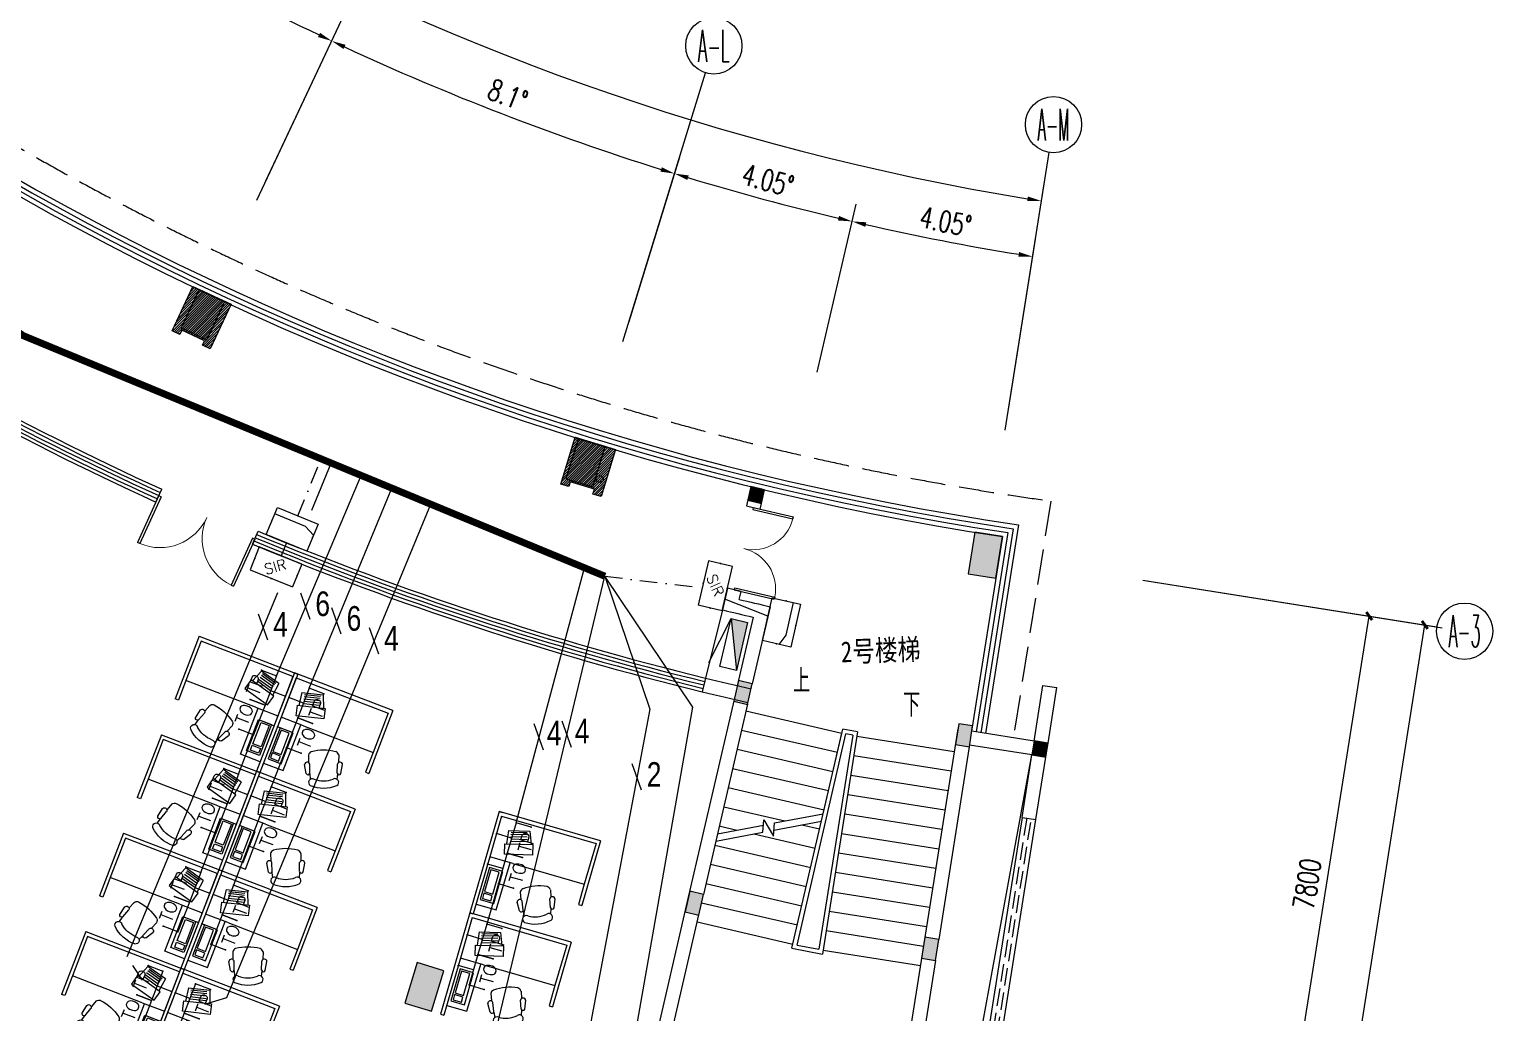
# Model space of a CAD drawing. Extents: x 13680 to 1640314, y -473492 to 65390.
# Drawn here: x 1381454 to 1402263, y -433692 to -419708 of the extents above; entities that cross this region are included whole.
import ezdxf
from ezdxf.enums import TextEntityAlignment as Align

# ---------------------------------------------------------------- set-up
doc = ezdxf.new("R2010")
doc.units = 0
doc.header["$LTSCALE"] = 1000
doc.header["$MEASUREMENT"] = 0
doc.linetypes.add('DASH', pattern=[0.35, 0.25, -0.1])
doc.linetypes.add('DASHDOT', pattern=[1, 0.5, -0.25, 0, -0.25])
for name, color, linetype in [('0-桥架', 120, 'Continuous'), ('AXIS', 1, 'Continuous'), ('AXIS_TEXT', 7, 'Continuous'), ('COLUMN', 255, 'Continuous'), ('DIM-照明', 3, 'Continuous'), ('DIM_SYMB', 3, 'Continuous'), ('DOOR_FIRE', 4, 'Continuous'), ('EQUIP-通讯', 6, 'Continuous'), ('HATCH', 8, 'Continuous'), ('LINE', 123, 'Continuous'), ('PUB_HATCH', 8, 'Continuous'), ('PUB_TEXT', 7, 'Continuous'), ('S-提资20140812', 6, 'Continuous'), ('S-消防器材提资', 2, 'Continuous'), ('STAIR', 2, 'Continuous'), ('TEL_TEXT', 7, 'Continuous'), ('VPIPE-雨水', 4, 'DASH'), ('WALL', 255, 'Continuous'), ('WINDOW', 2, 'Continuous'), ('WIRE-照明', 120, 'Continuous'), ('装修家具', 8, 'Continuous')]:
    doc.layers.add(name, color=color, linetype=linetype)
doc.styles.add('_HZTXT', font='txt.shx', dxfattribs={"width": 0.8, "bigfont": 'HZTXT.shx'})
doc.styles.add('_TCH_AXIS', font='COMPLEX', dxfattribs={"bigfont": 'GBCBIG'})
doc.styles.add('_TCH_DIM', font='SIMPLEX', dxfattribs={"bigfont": 'GBCBIG'})
doc.styles.add('_TCH_DIM_T3', font='SIMPLEX', dxfattribs={"width": 0.705882, "bigfont": 'GBCBIG'})
doc.styles.add('_TEL_DIM', font='SIMPLEX', dxfattribs={"width": 0.8, "height": 3.5, "bigfont": 'HZTXT'})
doc.styles.get("Standard").update_dxf_attribs({"font": 'haiwenrs.shx', "bigfont": 'hztxt.shx'})
doc.styles.add('宋体', font='', dxfattribs={"width": 0.8})
doc.styles.get('宋体').set_extended_font_data('SimSun')
doc.dimstyles.new('_TCH_ARCH&&100', dxfattribs={"dimtxt": 297.5, "dimasz": 100, "dimexe": 250, "dimexo": 300, "dimgap": 126.25, "dimtad": 1, "dimdec": 0, "dimzin": 0, "dimdsep": 46, "dimtxsty": '_TCH_DIM_T3', "dimblk": 'ARCHTICK', "dimcen": 0.09, "dimclrt": 7, "dimazin": 2, "dimtfac": 1, "dimtdec": 0, "dimtix": 1, "dimtmove": 2, "dimatfit": 3, "dimfxl": 1, "dimtolj": 1, "dimtzin": 0, "dimarcsym": 0})
doc.dimstyles.new('_TCH_ARROW&&100', dxfattribs={"dimtxt": 297.5, "dimasz": 200, "dimexe": 250, "dimexo": 300, "dimgap": 126.25, "dimtad": 1, "dimdec": 0, "dimzin": 0, "dimdsep": 46, "dimtxsty": '_TCH_DIM_T3', "dimcen": 0.09, "dimclrt": 7, "dimazin": 2, "dimtfac": 1, "dimtdec": 0, "dimtix": 1, "dimtmove": 2, "dimatfit": 3, "dimfxl": 1, "dimtolj": 1, "dimtzin": 0, "dimarcsym": 0})

# ---------------------------------------------------------------- blocks, each defined once
blk = doc.blocks.new('xfx-gz')
at = {"layer": 'S-消防器材提资'}
blk.add_hatch(color=8, dxfattribs=at).paths.add_polyline_path([(0, 240), (0, 0), (700, 0)])
at = {"layer": 'S-消防器材提资', "color": 8}
for p, q in [((678, 408), (0, 240)), ((0, 240), (700, 0))]:
    blk.add_line(p, q, dxfattribs=at)
blk.add_lwpolyline([(700, 0), (700, 240), (0, 240), (0, 0)], close=True, dxfattribs=at)
blk = doc.blocks.new('yg')
at = {"layer": 'VPIPE-雨水', "linetype": 'Continuous'}
blk.add_circle((429470, 259511), 50, dxfattribs=at)
blk = doc.blocks.new('$DorLib2D$00000002')
for p, q in [((-0.5, 0), (-0.5, 0.4875)), ((-0.475, 0.4875), (-0.5, 0.4875)), ((-0.475, 0), (-0.475, 0.4875)), ((0.475, 0), (0.475, 0.4875)), ((0.475, 0.4875), (0.5, 0.4875)), ((0.5, 0), (0.5, 0.4875)), ((-0.5, 0), (-0.475, 0)), ((0.5, 0), (0.475, 0))]:
    blk.add_line(p, q)
at = {"lineweight": 13}
for centre, start, end in [((-0.4875, 0), 0, 88.53072), ((0.4875, 0), 91.46928, 180)]:
    blk.add_arc(centre, 0.4875, start, end, dxfattribs=at)
blk = doc.blocks.new('_ArchTick')
at = {"color": 0, "linetype": 'ByBlock', "const_width": 0.4}
blk.add_lwpolyline([(-0.5, -0.5), (0.5, 0.5)], dxfattribs=at)
blk = doc.blocks.new('*D404')
at = {"layer": 'AXIS', "color": 0, "lineweight": -2, "transparency": 16777216}
for p, q in [((1409515, -444801), (1412922, -445341)), ((1411455, -453005), (1412675, -445301)), ((1408295, -452505), (1411702, -453045))]:
    blk.add_line(p, q, dxfattribs=at)
at = {"layer": 'Defpoints', "color": 0, "transparency": 16777216}
for p in [(1409219, -444754), (1412675, -445301), (1407998, -452458)]:
    blk.add_point(p, dxfattribs=at)
at = {"layer": 'AXIS', "color": 0, "lineweight": -2, "transparency": 16777216, "xscale": 100, "yscale": 100, "zscale": 100}
for p, rotation in [((1412675, -445301), 80.99988415222737), ((1411455, -453005), 260.9998841522274)]:
    blk.add_blockref('_ArchTick', p, dxfattribs=dict(at, rotation=rotation))
at = {"layer": 'AXIS', "color": 7, "transparency": 16777216, "insert": (1411794, -449110), "char_height": 297.5, "attachment_point": 5, "rotation": 80.9999, "style": '_TCH_DIM_T3'}
blk.add_mtext('\\A1;7800', dxfattribs=at)
blk = doc.blocks.new('*D405')
at = {"layer": 'AXIS', "color": 0, "lineweight": -2, "transparency": 16777216}
for p, q in [((1409515, -444801), (1413713, -445466)), ((1411401, -458464), (1413466, -445427)), ((1407450, -457838), (1411648, -458503))]:
    blk.add_line(p, q, dxfattribs=at)
at = {"layer": 'Defpoints', "color": 0, "transparency": 16777216}
for p in [(1409219, -444754), (1413466, -445427), (1407154, -457791)]:
    blk.add_point(p, dxfattribs=at)
at = {"layer": 'AXIS', "color": 0, "lineweight": -2, "transparency": 16777216, "xscale": 100, "yscale": 100, "zscale": 100}
for p, rotation in [((1413466, -445427), 80.99988415222768), ((1411401, -458464), 260.9998841522277)]:
    blk.add_blockref('_ArchTick', p, dxfattribs=dict(at, rotation=rotation))
at = {"layer": 'AXIS', "color": 7, "transparency": 16777216, "insert": (1412162, -451902), "char_height": 297.5, "attachment_point": 5, "rotation": 80.9999, "style": '_TCH_DIM_T3'}
blk.add_mtext('\\A1;13200', dxfattribs=at)
blk = doc.blocks.new('*D424')
at = {"layer": 'AXIS', "color": 0, "lineweight": -2, "transparency": 16777216}
for p, q in [((1356877, -403645), (1353627, -403645)), ((1404792, -459746), (1404283, -462956))]:
    blk.add_line(p, q, dxfattribs=at)
blk.add_arc((1413677, -403645), 59800, 180.19165, 260.80826, dxfattribs=at)
at = {"layer": 'AXIS', "color": 0, "transparency": 16777216}
for points in [[(1353844, -403845), (1353911, -403845), (1353877, -403645)], [(1404130, -462645), (1404120, -462710), (1404322, -462709)]]:
    blk.add_solid(points, dxfattribs=at)
at = {"layer": 'Defpoints', "color": 0, "transparency": 16777216}
for p in [(1357177, -403645), (1413677, -403645), (1360395, -430794), (1404839, -459450)]:
    blk.add_point(p, dxfattribs=at)
at = {"layer": 'AXIS', "color": 7, "transparency": 16777216, "insert": (1368414, -442304), "char_height": 297.5, "attachment_point": 5, "rotation": 310.5, "style": '_TCH_DIM_T3'}
blk.add_mtext('\\A1;81°', dxfattribs=at)
blk = doc.blocks.new('*D434')
at = {"layer": 'AXIS', "color": 0, "lineweight": -2, "transparency": 16777216}
for p, q in [((1392156, -436409), (1393501, -434361)), ((1396987, -439115), (1398030, -436898))]:
    blk.add_line(p, q, dxfattribs=at)
blk.add_arc((1413677, -403645), 37000, 237.0097, 244.4903, dxfattribs=at)
at = {"layer": 'AXIS', "color": 0, "transparency": 16777216}
for points in [[(1393513, -434707), (1393549, -434652), (1393363, -434570)], [(1397757, -437008), (1397728, -437068), (1397923, -437124)]]:
    blk.add_solid(points, dxfattribs=at)
at = {"layer": 'Defpoints', "color": 0, "transparency": 16777216}
for p in [(1413677, -403645), (1394843, -435493), (1391991, -436660), (1396859, -439386)]:
    blk.add_point(p, dxfattribs=at)
at = {"layer": 'AXIS', "color": 7, "transparency": 16777216, "insert": (1395733, -435688), "char_height": 297.5, "attachment_point": 5, "rotation": 330.75, "style": '_TCH_DIM_T3'}
blk.add_mtext('\\A1;8.1°', dxfattribs=at)
blk = doc.blocks.new('*D435')
at = {"layer": 'AXIS', "color": 0, "lineweight": -2, "transparency": 16777216}
for p, q in [((1396987, -439115), (1398030, -436898)), ((1402151, -441112), (1402871, -438771))]:
    blk.add_line(p, q, dxfattribs=at)
blk.add_arc((1413677, -403645), 37000, 245.1097, 252.5903, dxfattribs=at)
at = {"layer": 'AXIS', "color": 0, "transparency": 16777216}
for points in [[(1398091, -437239), (1398119, -437178), (1397923, -437124)], [(1402617, -438919), (1402597, -438982), (1402798, -439010)]]:
    blk.add_solid(points, dxfattribs=at)
at = {"layer": 'Defpoints', "color": 0, "transparency": 16777216}
for p in [(1413677, -403645), (1399518, -437829), (1396859, -439386), (1402063, -441399)]:
    blk.add_point(p, dxfattribs=at)
at = {"layer": 'AXIS', "color": 7, "transparency": 16777216, "insert": (1400427, -437896), "char_height": 297.5, "attachment_point": 5, "rotation": 338.85, "style": '_TCH_DIM_T3'}
blk.add_mtext('\\A1;8.1°', dxfattribs=at)
blk = doc.blocks.new('*D436')
at = {"layer": 'AXIS', "color": 0, "lineweight": -2, "transparency": 16777216}
for p, q in [((1402151, -441112), (1402871, -438771)), ((1404826, -441833), (1405379, -439446))]:
    blk.add_line(p, q, dxfattribs=at)
blk.add_arc((1413677, -403645), 37000, 253.2097, 256.6403, dxfattribs=at)
at = {"layer": 'AXIS', "color": 0, "transparency": 16777216}
for points in [[(1402979, -439100), (1402999, -439036), (1402798, -439010)], [(1405136, -439612), (1405120, -439676), (1405323, -439690)]]:
    blk.add_solid(points, dxfattribs=at)
at = {"layer": 'Defpoints', "color": 0, "transparency": 16777216}
for p in [(1413677, -403645), (1403634, -439256), (1402063, -441399), (1404758, -442125)]:
    blk.add_point(p, dxfattribs=at)
at = {"layer": 'AXIS', "color": 7, "transparency": 16777216, "insert": (1404126, -439106), "char_height": 297.5, "attachment_point": 5, "rotation": 344.925, "style": '_TCH_DIM_T3'}
blk.add_mtext('\\A1;4.05°', dxfattribs=at)
blk = doc.blocks.new('*D437')
at = {"layer": 'AXIS', "color": 0, "lineweight": -2, "transparency": 16777216}
for p, q in [((1404826, -441833), (1405379, -439446)), ((1407545, -442363), (1407928, -439943))]:
    blk.add_line(p, q, dxfattribs=at)
blk.add_arc((1413677, -403645), 37000, 257.2597, 260.6902, dxfattribs=at)
at = {"layer": 'AXIS', "color": 0, "transparency": 16777216}
for points in [[(1405510, -439767), (1405525, -439702), (1405323, -439690)], [(1407697, -440125), (1407686, -440191), (1407889, -440190)]]:
    blk.add_solid(points, dxfattribs=at)
at = {"layer": 'Defpoints', "color": 0, "transparency": 16777216}
for p in [(1413677, -403645), (1406174, -439877), (1404758, -442125), (1407498, -442659)]:
    blk.add_point(p, dxfattribs=at)
at = {"layer": 'AXIS', "color": 7, "transparency": 16777216, "insert": (1406654, -439693), "char_height": 297.5, "attachment_point": 5, "rotation": 348.9749, "style": '_TCH_DIM_T3'}
blk.add_mtext('\\A1;4.05°', dxfattribs=at)
blk = doc.blocks.new('*D438')
at = {"layer": 'AXIS', "color": 0, "lineweight": -2, "transparency": 16777216}
for p, q in [((1374477, -403645), (1377727, -403645)), ((1407545, -442363), (1408053, -439153))]:
    blk.add_line(p, q, dxfattribs=at)
blk.add_arc((1413677, -403645), 36200, 180.3166, 260.6833, dxfattribs=at)
at = {"layer": 'AXIS', "color": 0, "transparency": 16777216}
for points in [[(1377445, -403845), (1377511, -403845), (1377477, -403645)], [(1407822, -439335), (1407812, -439401), (1408014, -439400)]]:
    blk.add_solid(points, dxfattribs=at)
at = {"layer": 'Defpoints', "color": 0, "transparency": 16777216}
for p in [(1374177, -403645), (1413677, -403645), (1381423, -420080), (1407498, -442659)]:
    blk.add_point(p, dxfattribs=at)
at = {"layer": 'AXIS', "color": 7, "transparency": 16777216, "insert": (1386360, -426977), "char_height": 297.5, "attachment_point": 5, "rotation": 310.5, "style": '_TCH_DIM_T3'}
blk.add_mtext('\\A1;81°', dxfattribs=at)
blk = doc.blocks.new('A$C58E3357E')
at = {"layer": 'WALL'}
h = blk.add_hatch(dxfattribs=at)
h.set_pattern_fill('ANSI31', color=8, scale=15)
h.set_pattern_definition([(45, (0, 0), (-16.83798, 16.83798), [])])
h.paths.add_polyline_path([(-33851, 35032), (-33935, 35626), (-34628, 35527), (-34611, 35409), (-34542, 35419), (-34491, 35062), (-34560, 35052), (-34544, 34933)])
h.paths.add_polyline_path([(-22302, 12080), (-22723, 12508), (-23222, 12016), (-23138, 11931), (-23088, 11980), (-22836, 11724), (-22886, 11674), (-22801, 11589)])
h.paths.add_polyline_path([(-26096, 16456), (-26452, 16939), (-27015, 16523), (-26944, 16426), (-26888, 16468), (-26674, 16179), (-26730, 16137), (-26659, 16040)])
h.paths.add_polyline_path([(-16012, 6927), (-15511, 6598), (-15895, 6013), (-15995, 6079), (-15957, 6137), (-16258, 6335), (-16296, 6276), (-16396, 6342)])
h.paths.add_polyline_path([(-5588, 1946), (-5014, 1770), (-5220, 1101), (-5335, 1136), (-5314, 1203), (-5658, 1309), (-5679, 1242), (-5793, 1277)])
h.paths.add_polyline_path([(-20633, 10502), (-20183, 10105), (-20646, 9580), (-20736, 9659), (-20690, 9712), (-20960, 9950), (-21006, 9897), (-21096, 9976)])
h.paths.add_polyline_path([(-11022, 4089), (-10479, 3834), (-10777, 3200), (-10885, 3252), (-10856, 3315), (-11181, 3468), (-11211, 3405), (-11320, 3456)])
h.paths.add_polyline_path([(-30560, 23957), (-30807, 24504), (-31445, 24216), (-31395, 24107), (-31331, 24136), (-31183, 23807), (-31247, 23779), (-31198, 23669)])
h.paths.add_polyline_path([(-27751, 18834), (-28073, 19341), (-28664, 18966), (-28600, 18865), (-28541, 18902), (-28348, 18598), (-28407, 18561), (-28342, 18459)])
h.paths.add_polyline_path([(-32583, 29330), (-32751, 29906), (-33423, 29711), (-33389, 29595), (-33322, 29615), (-33222, 29269), (-33289, 29250), (-33255, 29135)])
at = {"layer": 'WALL', "color": 2}
for points in [[(-11022, 4089), (-10479, 3834), (-10777, 3200), (-10885, 3252), (-10856, 3315), (-11181, 3468), (-11211, 3405), (-11320, 3456), (-11022, 4089)], [(-5588, 1946), (-5014, 1770), (-5220, 1101), (-5335, 1136), (-5314, 1203), (-5658, 1309), (-5679, 1242), (-5793, 1277), (-5588, 1946)]]:
    blk.add_lwpolyline(points, dxfattribs=at)
blk = doc.blocks.new('A$C3ECB1412')
at = {"layer": '装修家具', "color": 8}
for p, q in [((0, 1500), (0, 0)), ((0, 1500), (0, 0)), ((1500, 1500), (0, 1500)), ((0, 1500), (50, 1500)), ((1500, 1500), (1500, 544)), ((50, 1444), (50, 844)), ((50, 1444), (1450, 1444)), ((201, 1278), (496, 1355)), ((201, 1278), (227, 1087)), ((244, 1263), (466, 1322)), ((250, 1237), (473, 1295)), ((259, 1205), (482, 1263)), ((496, 1355), (567, 1176)), ((1450, 1444), (1450, 844)), ((205, 1083), (588, 1184)), ((243, 937), (205, 1083)), ((268, 1171), (491, 1229)), ((276, 1140), (499, 1199)), ((588, 1184), (626, 1037)), ((50, 844), (50, 0)), ((50, 844), (50, 0)), ((390, 844), (50, 844)), ((626, 1037), (243, 937)), ((350, 144), (350, 844)), ((390, 844), (1450, 844)), ((1450, 844), (1450, 544)), ((90, 695), (90, 223)), ((289, 695), (90, 695)), ((115, 670), (115, 347)), ((239, 670), (115, 670)), ((239, 347), (239, 670)), ((289, 223), (289, 695)), ((1008, 635), (1043, 536)), ((605, 480), (646, 383)), ((1081, 386), (1038, 507)), ((1132, 400), (1108, 527)), ((1450, 544), (1500, 544)), ((90, 223), (289, 223)), ((115, 347), (239, 347)), ((239, 323), (115, 323)), ((115, 323), (115, 248)), ((115, 248), (239, 248)), ((239, 248), (239, 323)), ((671, 223), (604, 333)), ((719, 246), (669, 365)), ((719, 236), (753, 168)), ((1088, 377), (1108, 304)), ((0, 0), (50, 0)), ((50, 144), (350, 144))]:
    blk.add_line(p, q, dxfattribs=at)
for centre, radius, start, end in [((1036, -39), 708, 96.8246, 125.3087), ((950, 594), 70.3, 35.575, 88.634), ((675, 488), 70.3, 133.4994, 186.5584), ((1074, 512), 36.8, 24.5799, 187.0599), ((639, 344), 36.8, 35.0735, 197.5535), ((691, 242), 27.9, 223.2902, 8.784), ((800, 575), 489, 268.3277, 313.8056), ((797, 582), 394, 270.7801, 311.3533), ((1098, 254), 51.9, 322.3317, 140.7492), ((1104, 401), 27.9, 213.3494, 358.8432), ((795, 137), 51.9, 81.3842, 259.8017)]:
    blk.add_arc(centre, radius, start, end, dxfattribs=at)
blk = doc.blocks.new('$equip$00001847')
for p, q in [((-0.5, 0.499), (-0.5, 0.999)), ((0.5, 0.999), (0.5, 0.499)), ((0.5, 0.499), (-0.5, 0.499)), ((0, 0.5), (0, 0))]:
    blk.add_line(p, q)
for p in [(-0.5, 0.999), (0.5, 0.999), (-0.5, 0.499), (0.5, 0.499), (0, 0)]:
    blk.add_point(p)
at = {"color": 7, "style": '_TEL_DIM'}
blk.add_attdef('$TEXT$', text='', height=0.4, dxfattribs=at).set_placement((0, 0.999), align=Align.MIDDLE_CENTER)
at = {"color": 7, "style": '_TEL_DIM', "flags": 1}
blk.add_attdef('A', text='', height=0.00002, dxfattribs=at).set_placement((0, 0), align=Align.MIDDLE_CENTER)
blk = doc.blocks.new('$equip$00001867')
for p, q in [((-0.5, 0.499), (-0.5, 0.999)), ((0.5, 0.999), (0.5, 0.499)), ((0.5, 0.499), (-0.5, 0.499)), ((0, 0.5), (0, 0))]:
    blk.add_line(p, q)
for p in [(-0.5, 0.999), (0.5, 0.999), (-0.5, 0.499), (0.5, 0.499), (0, 0)]:
    blk.add_point(p)
at = {"color": 7, "style": '_TEL_DIM'}
blk.add_attdef('$TEXT$', text='', height=0.4, dxfattribs=at).set_placement((0, 0.999), align=Align.MIDDLE_CENTER)
at = {"color": 7, "style": '_TEL_DIM', "flags": 1}
blk.add_attdef('A', text='', height=0.00002, dxfattribs=at).set_placement((0, 0), align=Align.MIDDLE_CENTER)
blk = doc.blocks.new('$equip$00001876')
at = {"color": 0, "linetype": 'Continuous'}
blk.add_lwpolyline([(-0.625, 0.415), (0.625, 0.415), (0.625, -0.415), (-0.625, -0.415)], close=True, dxfattribs=at)
blk.add_lwpolyline([(0.625, 0.075), (0.325, 0.215), (-0.625, 0.215)], dxfattribs=at)
for p in [(-0.625, 0), (0, 0.415), (0.625, 0), (0, -0.415)]:
    blk.add_point(p)
at = {"layer": 'TEL_TEXT', "style": '_TEL_DIM', "flags": 1}
blk.add_attdef('A', text='', height=0.00002, dxfattribs=at).set_placement((0, 0), align=Align.MIDDLE_CENTER)
blk = doc.blocks.new('$equip$00001889')
for p, q in [((-0.65, 0.35), (-0.65, -0.35)), ((0.65, 0.35), (-0.65, 0.35)), ((0.65, 0.35), (0.65, -0.35)), ((-0.65, -0.35), (0.65, -0.35))]:
    blk.add_line(p, q)
for p in [(-0.65, 0), (0, 0.35), (0.65, 0), (0, -0.35)]:
    blk.add_point(p)
at = {"color": 7, "style": '_TEL_DIM'}
blk.add_attdef('$TEXT$', text='', height=0.3, dxfattribs=at).set_placement((-0.02, -0.003), align=Align.MIDDLE_CENTER)
at = {"color": 7, "style": '_TEL_DIM', "flags": 1}
blk.add_attdef('A', text='', height=0.00002, dxfattribs=at).set_placement((0, 0), align=Align.MIDDLE_CENTER)
blk = doc.blocks.new('$TelecSys$00000095')
blk.add_line((0.4, 0.4), (-0.4, -0.4))
at = {"width": 0.8}
blk.add_attdef('N', text='', height=1, dxfattribs=at).set_placement((-0.017, 1.056), align=Align.MIDDLE)
blk = doc.blocks.new('3FX')
at = {"layer": 'PUB_HATCH'}
for points in [[(1395783.9, -441201), (1396145.9, -441371.3), (1396401.3, -440828.4), (1396039.4, -440658.1)], [(1401254.1, -443347.5), (1401636.4, -443465.1), (1401812.8, -442891.6), (1401430.5, -442774)], [(1407367.2, -444764.4), (1407461, -444171.8), (1407065.9, -444109.2), (1406972.1, -444701.9)], [(1403835.4, -446556.1), (1403903.1, -446263.9), (1403708.3, -446218.7), (1403640.5, -446511)], [(1406989.5, -447159.9), (1407036.4, -446863.6), (1406838.9, -446832.3), (1406792, -447128.6)], [(1403141.4, -449551.7), (1403209.1, -449259.4), (1403014.3, -449214.3), (1402946.6, -449506.5)], [(1406508.6, -450196.6), (1406555.5, -449900.3), (1406358, -449869), (1406311.1, -450165.3)], [(1398960.6, -450802.7), (1399342.9, -450920.3), (1399519.3, -450346.8), (1399137, -450229.2)]]:
    blk.add_hatch(color=256, dxfattribs=at).paths.add_polyline_path(points)
at = {"layer": 'PUB_HATCH', "linetype": 'ByBlock'}
for points in [[(1404033.4, -443698.7), (1404078.6, -443503.9), (1403883.7, -443458.7), (1403838.6, -443653.5)], [(1408077.5, -447306.1), (1408108.8, -447108.5), (1407911.3, -447077.2), (1407880, -447274.8)]]:
    blk.add_hatch(color=256, dxfattribs=at).paths.add_polyline_path(points)
at = {"layer": 'AXIS'}
for p, q in [((1396859, -439386), (1398562.2, -435766.7)), ((1402062.7, -441399.1), (1403238.9, -437576)), ((1407498.1, -442659), (1408123.8, -438708.2)), ((1409456.7, -444791.7), (1413636.4, -445453.7))]:
    blk.add_line(p, q, dxfattribs=at)
for centre in [(1403356.5, -437193.7), (1408186.4, -438313.2), (1414031.5, -445516.3)]:
    blk.add_circle(centre, 400, dxfattribs=at)
at = {"layer": 'COLUMN'}
for p, q in [((1396039.4, -440658.1), (1395783.9, -441201)), ((1396401.3, -440828.4), (1396039.4, -440658.1)), ((1396145.9, -441371.3), (1396401.3, -440828.4)), ((1395783.9, -441201), (1396145.9, -441371.3)), ((1401430.5, -442774), (1401254.1, -443347.5)), ((1401812.8, -442891.6), (1401430.5, -442774)), ((1401636.4, -443465.1), (1401812.8, -442891.6)), ((1401254.1, -443347.5), (1401636.4, -443465.1)), ((1407065.9, -444109.2), (1406972.1, -444701.9)), ((1407461, -444171.8), (1407065.9, -444109.2)), ((1407367.2, -444764.4), (1407461, -444171.8)), ((1406972.1, -444701.9), (1407367.2, -444764.4)), ((1399137, -450229.2), (1398960.6, -450802.7)), ((1399519.3, -450346.8), (1399137, -450229.2)), ((1399342.9, -450920.3), (1399519.3, -450346.8)), ((1398960.6, -450802.7), (1399342.9, -450920.3))]:
    blk.add_line(p, q, dxfattribs=at)
at = {"layer": 'COLUMN', "linetype": 'ByBlock'}
for p, q in [((1403883.7, -443458.7), (1403838.6, -443653.5)), ((1404078.6, -443503.9), (1403883.7, -443458.7)), ((1404033.4, -443698.7), (1404078.6, -443503.9)), ((1403838.6, -443653.5), (1404033.4, -443698.7)), ((1407911.3, -447077.2), (1407880, -447274.8)), ((1408108.8, -447108.5), (1407911.3, -447077.2)), ((1408077.5, -447306.1), (1408108.8, -447108.5)), ((1407880, -447274.8), (1408077.5, -447306.1))]:
    blk.add_line(p, q, dxfattribs=at)
at = {"layer": 'DIM_SYMB'}
for points in [[(1404575.8, -446442.8, 0, 0, 0), (1404491.2, -446807.5, 0, 0, 0), (1404369.3, -447333.6, 80, 0, 0), (1404301.6, -447625.8, 0, 0, 0)], [(1406133.3, -446783.6, 0, 0, 0), (1405523, -450637.6, 0, 0, 0), (1403771.4, -450285.8, 0, 0, 0), (1404051.2, -449025.4, 80, 0, 0), (1404116.2, -448732.5, 0, 0, 0)]]:
    blk.add_lwpolyline(points, format="xyseb", dxfattribs=at)
at = {"layer": 'LINE', "linetype": 'DASH', "ltscale": 2}
blk.add_line((1408148, -443665.1), (1407615, -447029.7), dxfattribs=at)
for radius, start, end in [(55400, 179.17262, 261.82632), (40400, 178.86539, 262.13356)]:
    blk.add_arc((1413677.3, -403645.3), radius, start, end, dxfattribs=at)
at = {"layer": 'STAIR'}
for p, q in [((1403812.3, -446648.6), (1405176.2, -446964.7)), ((1403749.1, -446921.4), (1405113, -447237.5)), ((1404466.8, -450025.4), (1405189.4, -446907.6)), ((1404539.3, -449978.4), (1405234.8, -446977.6)), ((1405401.2, -446948.9), (1404900.6, -450109.9)), ((1404910.4, -448111.7), (1405176.2, -446964.7)), ((1405401.2, -446948.9), (1405189.4, -446907.6)), ((1405332.9, -446996.7), (1405234.8, -446977.6)), ((1405332.9, -446996.7), (1404851.1, -450039.1)), ((1405391.8, -447008.2), (1406774.6, -447227.1)), ((1403685.9, -447194.2), (1405049.7, -447510.3)), ((1405348, -447284.7), (1406730.8, -447503.7)), ((1406559.6, -454478.3), (1407879.6, -447275.5)), ((1403622.7, -447466.9), (1404986.5, -447783)), ((1405304.3, -447561.3), (1406687, -447780.2)), ((1403559.5, -447739.7), (1404923.3, -448055.8)), ((1403496.2, -448012.5), (1404367.2, -448214.3)), ((1405260.5, -447837.8), (1406643.2, -448056.8)), ((1404054.4, -448375.2), (1404067.8, -448197.3)), ((1404067.8, -448197.3), (1404205.1, -448428.6)), ((1404211.3, -448345.5), (1404885.7, -448218.1)), ((1404219.1, -448242.3), (1404910.4, -448111.7)), ((1405216.7, -448114.4), (1406599.4, -448333.3)), ((1403382.8, -448502.1), (1404054.4, -448375.2)), ((1403407.4, -448395.7), (1404062.2, -448272)), ((1403433, -448285.2), (1403684, -448343.4)), ((1403925.9, -448399.5), (1404796.9, -448601.3)), ((1404205.1, -448428.6), (1404219.1, -448242.3)), ((1404609.1, -448270.4), (1404860.1, -448328.6)), ((1405172.9, -448390.9), (1406555.6, -448609.9)), ((1403369.8, -448558), (1404733.7, -448874.1)), ((1403306.6, -448830.8), (1404670.4, -449146.9)), ((1405129.1, -448667.5), (1406511.8, -448886.5)), ((1405085.3, -448944), (1406468, -449163)), ((1403243.4, -449103.6), (1404607.2, -449419.6)), ((1405041.5, -449220.6), (1406424.2, -449439.6)), ((1403180.1, -449376.3), (1404544, -449692.4)), ((1403116.9, -449649.1), (1404480.8, -449965.2)), ((1404997.7, -449497.1), (1406380.4, -449716.1)), ((1404953.9, -449773.7), (1406336.7, -449992.7)), ((1404466.8, -450025.4), (1404900.6, -450109.9)), ((1404539.3, -449978.4), (1404851.1, -450039.1)), ((1404910.1, -450050.2), (1406292.9, -450269.2))]:
    blk.add_line(p, q, dxfattribs=at)
at = {"layer": 'WALL', "linetype": 'ByBlock'}
for p, q in [((1395422.6, -443679.9), (1395505.6, -443497.9)), ((1396798.1, -444278.9), (1396874.8, -444094.2))]:
    blk.add_line(p, q, dxfattribs=at)
at = {"layer": 'WALL'}
for p, q in [((1403883.5, -443459.6), (1403819.5, -443735.5)), ((1403883.5, -443459.7), (1403883.5, -443459.6)), ((1403819.5, -443735.5), (1404014.4, -443780.7)), ((1404014.4, -443780.7), (1404033.4, -443698.7)), ((1403548.6, -444904.5), (1403477.2, -445212.1)), ((1403743.4, -444949.7), (1403548.6, -444904.5)), ((1403716.8, -445064.5), (1403743.4, -444949.7)), ((1404155.6, -445167.6), (1403901.6, -446263.5)), ((1403915.6, -445317.2), (1403689.8, -446291.4)), ((1403238.9, -446183.3), (1403191.3, -446377.5)), ((1403708.3, -446218.7), (1403640.5, -446511)), ((1403903.1, -446263.9), (1403708.3, -446218.7)), ((1403835.4, -446556.1), (1403903.1, -446263.9)), ((1407910.9, -447078), (1408036, -446287.8)), ((1408036, -446287.8), (1408233.6, -446319.1)), ((1408108.5, -447108.5), (1408233.6, -446319.1)), ((1403644.7, -446486.3), (1402978.6, -449360)), ((1403833.9, -446555.8), (1403207.3, -449259)), ((1403640.5, -446511), (1403835.4, -446556.1)), ((1406825.5, -446906.1), (1406332.8, -450016.9)), ((1406838.9, -446832.3), (1406792, -447128.6)), ((1406827.2, -446906.3), (1406825.5, -446906.1)), ((1407036.4, -446863.6), (1406838.9, -446832.3)), ((1406989.5, -447159.9), (1407036.4, -446863.6)), ((1407910.9, -447078), (1407024.7, -446937.6)), ((1406987.9, -447159.6), (1406553.8, -449900)), ((1406792, -447128.6), (1406989.5, -447159.9)), ((1407879.6, -447275.5), (1406993.4, -447135.2)), ((1407738.7, -448164.6), (1407879.6, -447275.5)), ((1407936.3, -448195.9), (1408077.2, -447306)), ((1407738.7, -448164.6), (1407936.3, -448195.9)), ((1403014.3, -449214.3), (1402946.6, -449506.5)), ((1403209.1, -449259.4), (1403014.3, -449214.3)), ((1403141.4, -449551.7), (1403209.1, -449259.4)), ((1402978.6, -449360), (1402470.5, -451552)), ((1403139.5, -449551.3), (1402710.5, -451402.3)), ((1402946.6, -449506.5), (1403141.4, -449551.7)), ((1406358, -449869), (1406311.1, -450165.3)), ((1406555.5, -449900.3), (1406358, -449869)), ((1406332.8, -450016.9), (1406043.3, -451844.5)), ((1406508.6, -450196.6), (1406555.5, -449900.3)), ((1406506.9, -450196.4), (1406240.8, -451875.8)), ((1406311.1, -450165.3), (1406508.6, -450196.6))]:
    blk.add_line(p, q, dxfattribs=at)
at = {"layer": 'WALL', "color": 8, "linetype": 'ByBlock'}
blk.add_line((1403477.2, -445212.1), (1403238.9, -446183.3), dxfattribs=at)
at = {"layer": 'WALL'}
for centre, radius, start, end in [((1413699.9, -403547.9), 42700, 256.47929, 257.08418), ((1413699.9, -403547.9), 42900, 256.21435, 256.81644), ((1413677.3, -403645.3), 43800, 256.21263, 257.08281), ((1413677.3, -403645.3), 44000, 256.21263, 257.08222)]:
    blk.add_arc(centre, radius, start, end, dxfattribs=at)
at = {"layer": 'WINDOW'}
for p, q in [((1407612.7, -444059.8), (1407153.3, -446959.7)), ((1407689.4, -444003.5), (1407219.5, -446970.2)), ((1407460.3, -444171.2), (1407021.9, -446938.9)), ((1407537.1, -444115.2), (1407088.1, -446949.4)), ((1407738.7, -448164.6), (1406815.7, -453991.8)), ((1407013.2, -454023.1), (1407936.3, -448195.9))]:
    blk.add_line(p, q, dxfattribs=at)
at = {"layer": 'WINDOW', "linetype": 'DASH'}
for p, q in [((1407804.9, -448175.1), (1406881.9, -454002.3)), ((1406947.1, -454012.6), (1407870.1, -448185.4))]:
    blk.add_line(p, q, dxfattribs=at)
at = {"layer": 'WINDOW'}
for radius, start, end in [(40800, 179.43829, 261.56064), (41000, 179.72053, 261.27841), (40933, 179.62629, 261.37265), (40867, 179.53315, 261.46579), (43800, 236.83081, 245.4883), (44000, 236.83022, 245.4883), (43800, 247.44193, 256.21263), (44000, 247.44193, 256.21263)]:
    blk.add_arc((1413677.3, -403645.3), radius, start, end, dxfattribs=at)
at = {"layer": 'WINDOW', "color": 8}
for radius, start, end in [(43950, 236.83081, 245.4883), (43900, 236.83081, 245.4883), (43850, 236.83081, 245.4883), (43950, 247.44193, 256.21263), (43900, 247.44193, 256.21263), (43850, 247.44193, 256.21263)]:
    blk.add_arc((1413677.3, -403645.3), radius, start, end, dxfattribs=at)
at = {"layer": 'DOOR_FIRE', "xscale": 1199.999999999987, "yscale": -1200.000000000058, "zscale": 200, "rotation": 76.94891864240297}
blk.add_blockref('$DorLib2D$00000002', (1403781.5, -444342.6), dxfattribs=at)
at = {"layer": 'HATCH'}
blk.add_blockref('yg', (972264.6, -702863.5), dxfattribs=at)
blk.add_blockref('yg', (972264.6, -702863.5), dxfattribs=at)
at = {"layer": 'S-提资20140812', "xscale": -1, "rotation": 76.94893317475766}
blk.add_blockref('xfx-gz', (1403834.3, -445391.8), dxfattribs=at)
at = {"layer": 'WINDOW', "linetype": 'ByBlock'}
blk.add_blockref('A$C58E3357E', (1406972.1, -444701.9), dxfattribs=at)
at = {"layer": 'WINDOW', "xscale": -1499.99999999999, "yscale": -1499.99999999999, "zscale": -1499.99999999999, "rotation": 335.5126512961979}
blk.add_blockref('$DorLib2D$00000002', (1396146.6, -443899.7), dxfattribs=at)
at = {"layer": '装修家具', "color": 8, "xscale": -1, "rotation": 338.9817337632778}
for p in [(1396901, -447525.5), (1396363, -448925.7), (1395825, -450325.9), (1395287, -451726.1)]:
    blk.add_blockref('A$C3ECB1412', p, dxfattribs=at)
at = {"layer": '装修家具', "color": 8}
for p, rotation in [((1396854.3, -447507.6), 338.9817337632682), ((1396316.3, -448907.8), 338.9817337632682), ((1399887.1, -449520.9), 343.8509566471357), ((1395778.3, -450308), 338.9817337632682), ((1399469.9, -450961.8), 343.8509566471357), ((1395240.3, -451708.2), 338.9817337632682)]:
    blk.add_blockref('A$C3ECB1412', p, dxfattribs=dict(at, rotation=rotation))
at = {"layer": 'AXIS_TEXT', "style": '_TCH_AXIS'}
for s, width, p, p2 in [('A-L', 0.33871, (1403130.2, -437419.9), (1403582.8, -437419.9)), ('A-M', 0.308824, (1407960.1, -438539.4), (1408412.7, -438539.4)), ('A-3', 0.344262, (1413805.2, -445742.5), (1414257.8, -445742.5))]:
    blk.add_text(s, height=452.55, dxfattribs=dict(at, width=width)).set_placement(p, p2, align=Align.FIT)
at = {"layer": 'PUB_TEXT', "linetype": 'ByBlock', "style": '宋体', "width": 0.8}
blk.add_text('2号楼梯', height=296.2, rotation=2.1906, dxfattribs=at).set_placement((1405168.1, -445959.7))
at = {"layer": 'PUB_TEXT', "style": '_TCH_DIM'}
for s, p in [('上', (1404483.4, -446391.7)), ('下', (1406046.6, -446731.7))]:
    blk.add_text(s, height=337.6, rotation=360, dxfattribs=at).set_placement(p)
at = {"layer": 'WALL', "color": 2, "style": '_HZTXT', "width": 0.8, "flags": 8}
blk.add_attdef('北', text='', height=500, rotation=8, dxfattribs=at).set_placement((1355810.2, -399276.5), align=Align.MIDDLE)
at = {"layer": 'AXIS'}
for base, p1, p2, picture, middle in [((1360395.1, -430793.9), (1357177.3, -403645.3), (1404838.7, -459449.7), '*D424', (1368414.1, -442303.7)), ((1381422.9, -420079.8), (1374177.3, -403645.3), (1407498.1, -442659), '*D438', (1386359.7, -426976.7)), ((1394842.8, -435492.8), (1391990.9, -436659.7), (1396859, -439386), '*D434', (1395732.7, -435687.7)), ((1399518, -437828.9), (1396859, -439386), (1402062.7, -441399.1), '*D435', (1400426.5, -437896.5)), ((1403634, -439256.2), (1402062.7, -441399.1), (1404758.2, -442125.2), '*D436', (1404125.8, -439106.5)), ((1406174.2, -439876.6), (1404758.2, -442125.2), (1407498.1, -442659), '*D437', (1406654.1, -439692.5))]:
    dim = blk.add_angular_dim_3p(base=base, center=(1413677.3, -403645.3), p1=p1, p2=p2, dimstyle='_TCH_ARROW&&100', dxfattribs=at)
    dim.commit()
    dim.dimension.update_dxf_attribs({"geometry": picture, "text_midpoint": middle})
for p1, distance, picture, middle in [((1407153.6, -457791.4), -4300, '*D405', (1412161.5, -451902.4)), ((1407998.3, -452457.9), -3500, '*D404', (1411793.7, -449110.4))]:
    dim = blk.add_aligned_dim(p1=p1, p2=(1409218.5, -444754), distance=distance, dimstyle='_TCH_ARCH&&100', dxfattribs=at)
    dim.commit()
    dim.dimension.update_dxf_attribs({"geometry": picture, "text_midpoint": middle})

msp = doc.modelspace()

# ---------------------------------------------------------------- linework, layer by layer
at = {"layer": '0-桥架', "color": 120, "const_width": 100}
msp.add_lwpolyline([(1358746.931, -391060.12), (1360459.941, -398289.137), (1362881.428, -405145.902), (1368898.893, -414085.178), (1375165.781, -419849.106), (1381367.228, -424064.373), (1389639.047, -427485.607)], dxfattribs=at)
at = {"layer": 'WIRE-照明', "linetype": 'DASHDOT', "ltscale": 0.5}
for p, q in [((1385270.833, -426624.646), (1385604.852, -425817.059)), ((1389639.047, -427485.607), (1391022.1, -427649.51)), ((1383062.66, -433229.418), (1382847.171, -432891.412))]:
    msp.add_line(p, q, dxfattribs=at)
at = {"layer": 'WIRE-照明'}
for p, q in [((1385472.047, -426545.018), (1385748.55, -425876.493)), ((1384967.385, -428899.491), (1386171.98, -426051.624)), ((1385433.279, -429078.501), (1386610.229, -426232.884)), ((1384264.61, -433476.717), (1387165.654, -426462.609)), ((1385113.42, -427008.633), (1385036.984, -427194.734)), ((1388375.116, -430991.561), (1389350.777, -427366.378)), ((1388076.782, -433994.882), (1389639.047, -427485.607)), ((1390887.577, -429344.973), (1389639.047, -427485.607)), ((1389639.047, -427485.607), (1390275.938, -429375.529)), ((1382847.171, -432891.412), (1384988.35, -427714.496)), ((1391956.34, -428052.559), (1391343.816, -427810.872)), ((1390275.938, -429375.529), (1388721.74, -437610.618)), ((1389816.718, -435466.367), (1390887.577, -429344.973)), ((1384429.387, -430299.69), (1384644.586, -429739.61)), ((1385110.48, -429918.62), (1384895.281, -430478.7)), ((1383891.388, -431699.889), (1384106.588, -431139.809)), ((1384572.482, -431318.82), (1384357.282, -431878.899)), ((1388124.793, -431856.048), (1387957.91, -432432.373)), ((1383948.614, -433569.828), (1384264.61, -433476.717))]:
    msp.add_line(p, q, dxfattribs=at)

# ---------------------------------------------------------------- block references
msp.add_blockref('3FX', (-12168.458, 17249.31))
at = {"layer": 'DIM-照明'}
ref = msp.add_blockref('$TelecSys$00000095', (1385375.267, -427910.232), dxfattribs=dict(at, xscale=350, yscale=350, zscale=350, rotation=64.6178086271589))
ref.add_attrib('N', '6', dxfattribs={"layer": '0', "color": 7, "height": 350, "width": 0.8}).set_placement((1385626.566, -427876.363), align=Align.MIDDLE)
ref = msp.add_blockref('$TelecSys$00000095', (1384775.363, -428204.238), dxfattribs=dict(at, xscale=350, yscale=350, zscale=350, rotation=64.6178086271589))
ref.add_attrib('N', '4', dxfattribs={"layer": '0', "color": 7, "height": 350, "width": 0.8}).set_placement((1385026.662, -428170.369), align=Align.MIDDLE)
ref = msp.add_blockref('$TelecSys$00000095', (1385819.877, -428118.573), dxfattribs=dict(at, xscale=350, yscale=350, zscale=350, rotation=64.6178086271589))
ref.add_attrib('N', '6', dxfattribs={"layer": '0', "color": 7, "height": 350, "width": 0.8}).set_placement((1386071.176, -428084.703), align=Align.MIDDLE)
ref = msp.add_blockref('$TelecSys$00000095', (1386353.166, -428401.816), dxfattribs=dict(at, xscale=350, yscale=350, zscale=350, rotation=64.6178086271589))
ref.add_attrib('N', '4', dxfattribs={"layer": '0', "color": 7, "height": 350, "width": 0.8}).set_placement((1386604.465, -428367.946), align=Align.MIDDLE)
ref = msp.add_blockref('$TelecSys$00000095', (1388696.415, -429766.255), dxfattribs=dict(at, xscale=350, yscale=350, zscale=350, rotation=64.6178086271589))
ref.add_attrib('N', '4', dxfattribs={"layer": '0', "color": 7, "height": 350, "width": 0.8}).set_placement((1388917.404, -429716.169), align=Align.MIDDLE)
ref = msp.add_blockref('$TelecSys$00000095', (1389092.884, -429727.572), dxfattribs=dict(at, xscale=350, yscale=350, zscale=350, rotation=64.6178086271589))
ref.add_attrib('N', '4', dxfattribs={"layer": '0', "color": 7, "height": 350, "width": 0.8}).set_placement((1389315.519, -429687.881), align=Align.MIDDLE)
ref = msp.add_blockref('$TelecSys$00000095', (1390087.468, -430335.036), dxfattribs=dict(at, xscale=350, yscale=350, zscale=350, rotation=64.6178086271589))
ref.add_attrib('N', '2', dxfattribs={"layer": '0', "color": 7, "height": 350, "width": 0.8}).set_placement((1390338.767, -430301.167), align=Align.MIDDLE)
at = {"layer": 'EQUIP-通讯'}
for p, xscale, yscale, zscale, rotation in [((1385192.127, -426816.639), 499.9999999999027, 499.9999999999027, 499.9999999999027, 337.7090856991244), ((1392149.003, -428141.45), 500.0000000000695, 500.0000000000695, 500.0000000000695, 257.2910561131982)]:
    msp.add_blockref('$equip$00001876', p, dxfattribs=dict(at, xscale=xscale, yscale=yscale, zscale=zscale, rotation=rotation))
ref = msp.add_blockref('$equip$00001889', (1384960.776, -427353.157), dxfattribs=dict(at, xscale=499.9999999999895, yscale=499.9999999999895, zscale=499.9999999999895, rotation=338.0055924850801))
ref.add_attrib('$TEXT$', 'SIR', dxfattribs={"layer": '0', "color": 7, "height": 150, "rotation": 15.164677, "style": '_TEL_DIM'}).set_placement((1384950.91, -427350.871), align=Align.MIDDLE_CENTER)
ref = msp.add_blockref('$equip$00001889', (1391208.343, -427621.591), dxfattribs=dict(at, xscale=500.000000000078, yscale=500.000000000078, zscale=500.000000000078, rotation=256.8434778359234))
ref.add_attrib('$TEXT$', 'SIR', dxfattribs={"layer": '0', "color": 7, "height": 150, "rotation": 294.0025623, "style": '_TEL_DIM'}).set_placement((1391209.087, -427611.49), align=Align.MIDDLE_CENTER)
at = {"layer": 'EQUIP-通讯', "xscale": 450, "yscale": 450, "zscale": 450, "rotation": 68.98173376332944}
for name, p, values in [('$equip$00001867', (1385096.296, -429190.059), {'$TEXT$': 'TP'}), ('$equip$00001847', (1384934.896, -429610.119), {'$TEXT$': 'TO'}), ('$equip$00001867', (1384558.297, -430590.258), {'$TEXT$': 'TP'}), ('$equip$00001847', (1384396.898, -431010.318), {'$TEXT$': 'TO'}), ('$equip$00001867', (1384020.299, -431990.457), {'$TEXT$': 'TP'}), ('$equip$00001847', (1383858.899, -432410.517), {'$TEXT$': 'TO'}), ('$equip$00001867', (1383482.301, -433390.656), {'$TEXT$': 'TP'}), ('$equip$00001847', (1383320.901, -433810.716), {'$TEXT$': 'TO'})]:
    msp.add_blockref(name, p, dxfattribs=at).add_auto_attribs(values)
at = {"layer": 'EQUIP-通讯'}
ref = msp.add_blockref('$equip$00001867', (1385142.969, -429207.992), dxfattribs=dict(at, xscale=-450.0000000000001, yscale=450, zscale=450, rotation=248.98173376312))
ref.add_attrib('$TEXT$', 'TP', dxfattribs={"layer": '0', "color": 7, "height": 180, "rotation": 68.9817338, "style": '_TEL_DIM'}).set_placement((1385562.609, -429369.23), align=Align.MIDDLE_CENTER)
ref = msp.add_blockref('$equip$00001847', (1384981.569, -429628.052), dxfattribs=dict(at, xscale=-450.0000000000001, yscale=450, zscale=450, rotation=248.98173376312))
ref.add_attrib('$TEXT$', 'TO', dxfattribs={"layer": '0', "color": 7, "height": 180, "rotation": 68.9817338, "style": '_TEL_DIM'}).set_placement((1385401.21, -429789.29), align=Align.MIDDLE_CENTER)
ref = msp.add_blockref('$equip$00001867', (1384604.971, -430608.191), dxfattribs=dict(at, xscale=-450.0000000000001, yscale=450, zscale=450, rotation=248.98173376312))
ref.add_attrib('$TEXT$', 'TP', dxfattribs={"layer": '0', "color": 7, "height": 180, "rotation": 68.9817338, "style": '_TEL_DIM'}).set_placement((1385024.611, -430769.43), align=Align.MIDDLE_CENTER)
ref = msp.add_blockref('$equip$00001847', (1384443.571, -431028.251), dxfattribs=dict(at, xscale=-450.0000000000001, yscale=450, zscale=450, rotation=248.98173376312))
ref.add_attrib('$TEXT$', 'TO', dxfattribs={"layer": '0', "color": 7, "height": 180, "rotation": 68.9817338, "style": '_TEL_DIM'}).set_placement((1384863.211, -431189.489), align=Align.MIDDLE_CENTER)
ref = msp.add_blockref('$equip$00001867', (1388096.845, -431145.227), dxfattribs=dict(at, xscale=-450.0000000000001, yscale=450.0000000000001, zscale=450.0000000000001, rotation=253.8509566473997))
ref.add_attrib('$TEXT$', 'TP', dxfattribs={"layer": '0', "color": 7, "height": 180, "rotation": 73.8509567, "style": '_TEL_DIM'}).set_placement((1388528.657, -431270.264), align=Align.MIDDLE_CENTER)
ref = msp.add_blockref('$equip$00001847', (1387971.683, -431577.471), dxfattribs=dict(at, xscale=-450.0000000000001, yscale=450.0000000000001, zscale=450.0000000000001, rotation=253.8509566473997))
ref.add_attrib('$TEXT$', 'TO', dxfattribs={"layer": '0', "color": 7, "height": 180, "rotation": 73.8509567, "style": '_TEL_DIM'}).set_placement((1388403.495, -431702.507), align=Align.MIDDLE_CENTER)
ref = msp.add_blockref('$equip$00001867', (1384066.972, -432008.391), dxfattribs=dict(at, xscale=-450.0000000000001, yscale=450, zscale=450, rotation=248.98173376312))
ref.add_attrib('$TEXT$', 'TP', dxfattribs={"layer": '0', "color": 7, "height": 180, "rotation": 68.9817338, "style": '_TEL_DIM'}).set_placement((1384486.612, -432169.629), align=Align.MIDDLE_CENTER)
ref = msp.add_blockref('$equip$00001847', (1383905.573, -432428.45), dxfattribs=dict(at, xscale=-450.0000000000001, yscale=450, zscale=450, rotation=248.98173376312))
ref.add_attrib('$TEXT$', 'TO', dxfattribs={"layer": '0', "color": 7, "height": 180, "rotation": 68.9817338, "style": '_TEL_DIM'}).set_placement((1384325.213, -432589.689), align=Align.MIDDLE_CENTER)
ref = msp.add_blockref('$equip$00001867', (1387679.64, -432586.039), dxfattribs=dict(at, xscale=-450.0000000000001, yscale=450.0000000000001, zscale=450.0000000000001, rotation=253.8509566473997))
ref.add_attrib('$TEXT$', 'TP', dxfattribs={"layer": '0', "color": 7, "height": 180, "rotation": 73.8509567, "style": '_TEL_DIM'}).set_placement((1388111.451, -432711.076), align=Align.MIDDLE_CENTER)
ref = msp.add_blockref('$equip$00001847', (1387554.478, -433018.283), dxfattribs=dict(at, xscale=-450.0000000000001, yscale=450.0000000000001, zscale=450.0000000000001, rotation=253.8509566473997))
ref.add_attrib('$TEXT$', 'TO', dxfattribs={"layer": '0', "color": 7, "height": 180, "rotation": 73.8509567, "style": '_TEL_DIM'}).set_placement((1387986.29, -433143.319), align=Align.MIDDLE_CENTER)
ref = msp.add_blockref('$equip$00001867', (1383528.974, -433408.59), dxfattribs=dict(at, xscale=-450.0000000000001, yscale=450, zscale=450, rotation=248.98173376312))
ref.add_attrib('$TEXT$', 'TP', dxfattribs={"layer": '0', "color": 7, "height": 180, "rotation": 68.9817338, "style": '_TEL_DIM'}).set_placement((1383948.614, -433569.828), align=Align.MIDDLE_CENTER)
ref = msp.add_blockref('$equip$00001847', (1383367.574, -433828.65), dxfattribs=dict(at, xscale=-450.0000000000001, yscale=450, zscale=450, rotation=248.98173376312))
ref.add_attrib('$TEXT$', 'TO', dxfattribs={"layer": '0', "color": 7, "height": 180, "rotation": 68.9817338, "style": '_TEL_DIM'}).set_placement((1383787.215, -433989.888), align=Align.MIDDLE_CENTER)

doc.saveas('drawing.dxf')
